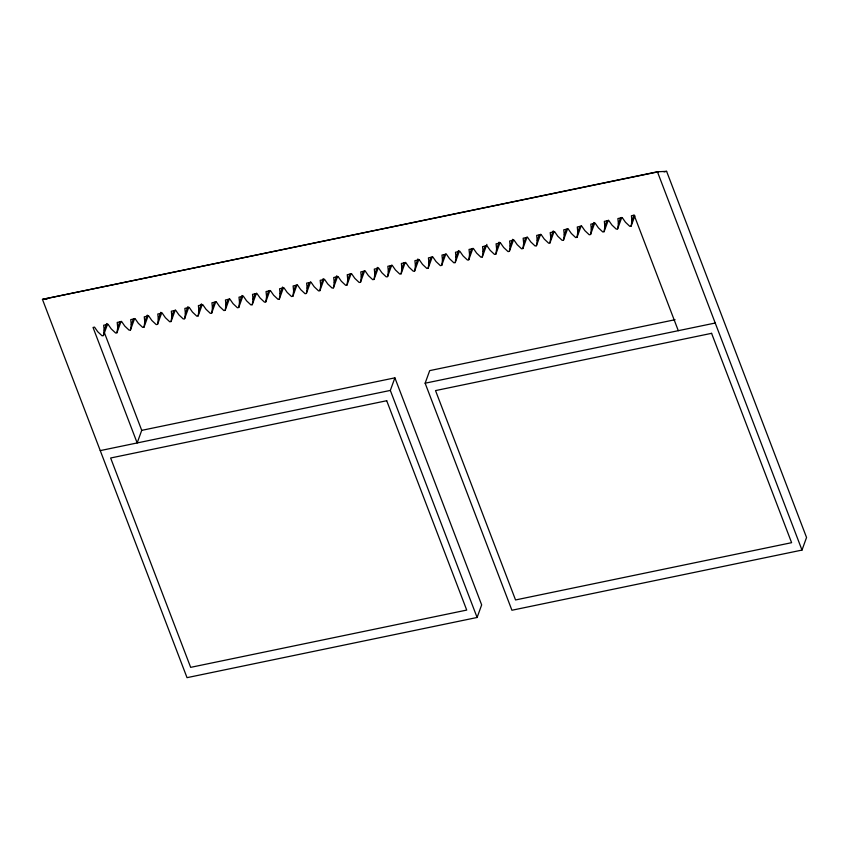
<?xml version="1.0" encoding="UTF-8"?>
<svg xmlns="http://www.w3.org/2000/svg" width="849" height="849" viewBox="0 0 849 849"><rect width="100%" height="100%" fill="white"/><g stroke="black" fill="none" stroke-linecap="round" stroke-linejoin="round"><path stroke-width="1.27" d="M104.162 332.065L141.73 430.358L137.167 442.945L93.029 327.449L94.536 327.13L97.741 331.726L102.092 335.833L103.419 335.557L104.194 330.388L106.687 323.522M104.194 330.388L103.674 325.231L108.067 324.318L111.272 328.924L115.634 333.031L116.95 332.755L117.724 327.576L119.805 321.856M117.724 327.576L117.204 322.429L121.609 321.516L124.803 326.112L129.165 330.219L130.481 329.943L131.266 324.774L133.335 319.054M131.266 324.774L130.735 319.617L135.14 318.704L138.334 323.31L142.696 327.417L144.022 327.141L144.797 321.962L147.28 315.106M144.797 321.962L144.266 316.815L148.671 315.902L151.865 320.498L156.227 324.605L157.553 324.329L158.328 319.16L160.811 312.294M158.328 319.16L157.797 314.003L162.201 313.09L165.396 317.696L169.758 321.803L171.084 321.527L171.859 316.348L173.928 310.628M171.859 316.348L171.328 311.201L175.732 310.288L178.927 314.883L183.288 318.991L184.615 318.715L185.39 313.546L187.873 306.68M185.39 313.546L184.859 308.389L189.263 307.476L192.468 312.082L196.819 316.189L198.146 315.913L198.921 310.734L201.404 303.868M198.921 310.734L198.39 305.587L202.794 304.674L205.999 309.269L210.35 313.377L211.677 313.101L212.452 307.932L214.521 302.212M212.452 307.932L211.932 302.775L216.325 301.862L219.53 306.457L223.881 310.575L225.208 310.299L225.983 305.12L228.052 299.4M225.983 305.12L225.463 299.973L229.856 299.06L233.061 303.655L237.412 307.762L238.739 307.487L239.514 302.318L241.997 295.452M239.514 302.318L238.993 297.161L243.387 296.248L246.592 300.843L250.943 304.95L252.27 304.685L253.044 299.506L255.114 293.786M253.044 299.506L252.524 294.359L256.918 293.446L260.123 298.041L264.474 302.148L265.801 301.873L266.575 296.704L268.645 290.984M266.575 296.704L266.055 291.547L270.449 290.634L273.654 295.229L278.005 299.336L279.332 299.071L280.106 293.892L282.59 287.026M280.106 293.892L279.586 288.745L283.98 287.832L287.185 292.427L291.536 296.534L292.863 296.259L293.637 291.09L295.717 285.37M293.637 291.09L293.117 285.933L297.511 285.02L300.716 289.615L305.078 293.722L306.393 293.446L307.168 288.278L309.248 282.558M307.168 288.278L306.648 283.131L311.042 282.218L314.247 286.813L318.608 290.92L319.924 290.645L320.71 285.476L323.193 278.61M320.71 285.476L320.179 280.319L324.583 279.406L327.778 284.001L332.139 288.108L333.466 287.832L334.241 282.664L336.724 275.798M334.241 282.664L333.71 277.506L338.114 276.594L341.309 281.199L345.67 285.306L346.997 285.031L347.772 279.852L349.841 274.131M347.772 279.852L347.241 274.705L351.645 273.792L354.84 278.387L359.201 282.494L360.528 282.218L361.303 277.05L363.372 271.33M361.303 277.05L360.772 271.892L365.176 270.98L368.37 275.585L372.732 279.692L374.059 279.417L374.834 274.238L377.317 267.382M374.834 274.238L374.303 269.091L378.707 268.178L381.912 272.773L386.263 276.88L387.59 276.604L388.364 271.436L390.434 265.716M388.364 271.436L387.834 266.278L392.238 265.366L395.443 269.971L399.794 274.078L401.121 273.803L401.895 268.624L403.965 262.903M401.895 268.624L401.375 263.477L405.769 262.564L408.974 267.159L413.325 271.266L414.652 270.99L415.426 265.822L417.91 258.956M415.426 265.822L414.906 260.664L419.3 259.752L422.505 264.357L426.856 268.464L428.183 268.188L428.957 263.01L431.027 257.289M428.957 263.01L428.437 257.863L432.831 256.95L436.036 261.545L440.387 265.652L441.713 265.376L442.488 260.208L444.558 254.488M442.488 260.208L441.968 255.05L446.362 254.138L449.567 258.733L453.918 262.85L455.244 262.574L456.019 257.396L458.502 250.529M456.019 257.396L455.499 252.249L459.893 251.336L463.098 255.931L467.449 260.038L468.775 259.762L469.55 254.594L471.619 248.874M469.55 254.594L469.03 249.436L473.424 248.524L476.629 253.119L480.98 257.236L482.306 256.96L483.081 251.782L485.15 246.061M483.081 251.782L482.561 246.635L486.955 245.722L490.16 250.317L494.511 254.424L495.837 254.148L496.612 248.98L499.106 242.114M496.612 248.98L496.092 243.822L500.486 242.91L503.69 247.505L508.052 251.612L509.368 251.346L510.153 246.168L512.637 239.301M510.153 246.168L509.623 241.02L514.027 240.108L517.221 244.703L521.583 248.81L522.91 248.534L523.684 243.366L525.754 237.646M523.684 243.366L523.154 238.208L527.558 237.296L530.752 241.891L535.114 245.998L536.441 245.722L537.215 240.554L539.285 234.833M537.215 240.554L536.685 235.406L541.089 234.494L544.283 239.089L548.645 243.196L549.972 242.92L550.746 237.752L553.23 230.886M550.746 237.752L550.216 232.594L554.62 231.681L557.814 236.277L562.176 240.384L563.503 240.108L564.277 234.94L566.347 229.219M564.277 234.94L563.747 229.792L568.151 228.88L571.356 233.475L575.707 237.582L577.033 237.306L577.808 232.138L579.878 226.418M577.808 232.138L577.278 226.98L581.682 226.067L584.887 230.663L589.238 234.77L590.564 234.494L591.339 229.326L593.822 222.459M591.339 229.326L590.808 224.168L595.213 223.255L598.418 227.861L602.769 231.968L604.095 231.692L604.87 226.513L606.939 220.793M604.87 226.513L604.35 221.366L608.744 220.453L611.949 225.049L616.3 229.156L617.626 228.88L618.401 223.712L620.47 217.991M618.401 223.712L617.881 218.554L622.275 217.641L625.48 222.247L629.799 226.354L631.157 226.078L631.932 220.899L634.001 215.179M103.419 335.557L107.568 324.116M116.95 332.755L121.099 321.315M130.481 329.943L134.63 318.502M144.022 327.141L148.161 315.701M157.553 324.329L161.692 312.888M171.084 321.527L175.223 310.087M184.615 318.715L188.754 307.274M198.146 315.913L202.285 304.473M211.677 313.101L215.816 301.66M225.208 310.299L229.347 298.859M238.739 307.487L242.878 296.046M252.27 304.685L256.409 293.245M265.801 301.873L269.94 290.432M279.332 299.071L283.481 287.62M292.863 296.259L297.012 284.818M306.393 293.446L310.543 282.006M319.924 290.645L324.074 279.204M333.466 287.832L337.605 276.392M346.997 285.031L351.136 273.59M360.528 282.218L364.667 270.778M374.059 279.417L378.198 267.976M387.59 276.604L391.729 265.164M401.121 273.803L405.26 262.362M414.652 270.99L418.79 259.55M428.183 268.188L432.321 256.748M675.072 319.712L429.7 370.62L425.137 383.207L511.915 610.251L801.997 550.078L806.55 537.491L666.614 171.339L657.423 171.785L42.45 299.368L187.024 677.661L477.106 617.478L390.328 390.423L394.891 377.847L141.73 430.358M441.713 265.376L445.852 253.936M455.244 262.574L459.383 251.134M468.775 259.762L472.914 248.322M482.306 256.96L486.87 244.374M495.837 254.148L499.987 242.708M509.368 251.346L513.518 239.906M522.91 248.534L527.049 237.094M536.441 245.722L540.58 234.282M549.972 242.92L554.11 231.48M563.503 240.108L567.641 228.668M577.033 237.306L581.172 225.866M590.564 234.494L594.703 223.054M604.095 231.692L608.234 220.252M617.626 228.88L621.765 217.44M477.106 617.478L481.659 604.891L394.891 377.847M631.157 226.078L634.882 215.784M658.654 171.721L42.45 299.368M664.024 171.88L666.614 171.339M100.256 450.607L390.328 390.423M425.137 383.207L715.219 323.023M44.817 299.251L47.098 299.145M657.423 171.785L801.997 550.078M678.298 330.686L634.161 215.179L631.412 215.752L631.932 220.899M386.709 400.728L110.635 458.004L190.654 667.356L466.717 610.081L386.709 400.728M711.589 333.328L435.526 390.593L515.545 599.956L791.608 542.681L711.589 333.328"/></g></svg>
